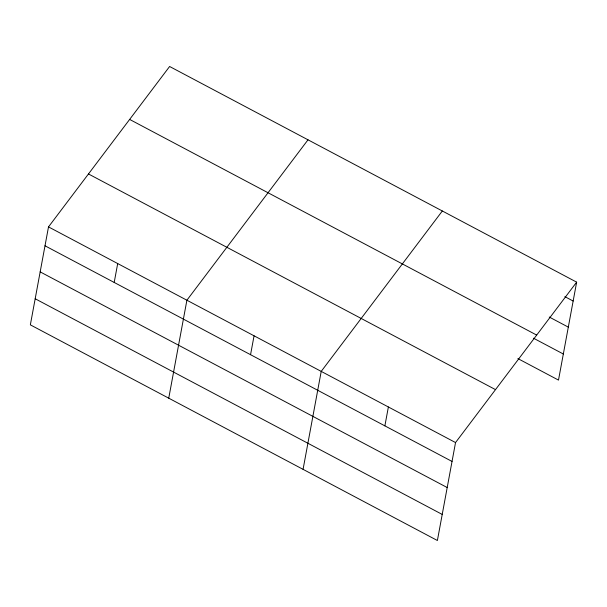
<?xml version="1.0" encoding="UTF-8"?>
<svg xmlns="http://www.w3.org/2000/svg" width="607" height="607" viewBox="0 0 607 607"><rect width="100%" height="100%" fill="white"/><g stroke="black" fill="none" stroke-linecap="round" stroke-linejoin="round"><path stroke-width="0.91" d="M48.507 226.897L30.35 324.851L437.389 540.511L455.538 442.564L576.65 282.149L169.611 66.489L48.507 226.897L455.538 442.564M114.199 282.452L117.697 263.559M168.746 398.177L186.895 300.222L308.007 139.815M250.554 354.7L254.06 335.808M303.068 469.34L321.217 371.393L442.328 210.986M384.876 425.864L388.381 406.978M576.65 282.149L558.493 380.103L517.87 358.578M564.859 296.648L573.152 301.042M549.244 317.029L568.311 327.127M129.648 119.427L536.687 335.087M533.485 338.198L563.334 354.01M88.47 173.966L495.509 389.626M45.001 245.789L452.04 461.449M40.168 271.875L447.207 487.542M35.183 298.758L442.222 514.425"/></g></svg>
